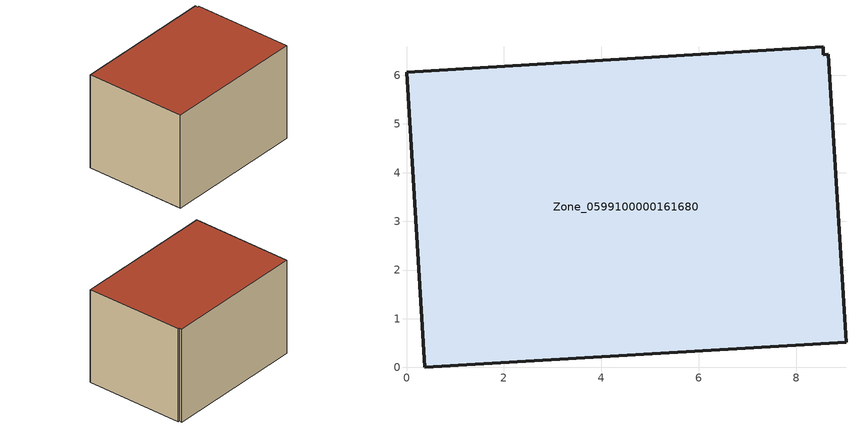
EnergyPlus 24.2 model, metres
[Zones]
Zone_0599100000161680
 floor ground (C_G): 8.66,6.43 9.02,0.52 0.37,0 0,6.06 8.55,6.59 8.56,6.42 z0
 wall outside (C_F): 0.37,0 9.02,0.52 8.66,6.43 8.56,6.42 8.55,6.59 0,6.06 0.37,0 z0:5.73
 roof outside (C_R): 9.02,0.52 8.66,6.43 8.56,6.42 8.55,6.59 0,6.06 0.37,0 z5.73
[BUILDING]
Pand.0599100000161680: North Axis=0; Terrain=City; Loads Convergence Tolerance Value=0.04; Temperature Convergence Tolerance Value=0.4; Solar Distribution=FullExterior; Maximum Number of Warmup Days=25; Minimum Number of Warmup Days=1
[Site:Location]
Rotterdam.The.Hague.AP_ZH_NLD Design_Conditions: Latitude=51.96; Longitude=4.45; Time Zone=1; Elevation=-4.5
[SITE:GROUNDTEMPERATURE:BUILDINGSURFACE]
18, 18, 18, 18, 18, 18, 18, 18, 18, 18, 18, 18
[MATERIAL] Thermal Absorptance=0.9; Solar Absorptance=0.7; Visible Absorptance=0.7
Name | Roughness | Thickness | Conductivity | Density | Specific Heat
G.TI.1946-1964 | MediumSmooth | 0.15 | 1 | 540 | 1210
F.TI.1946-1964 | Rough | 0.3 | 0.857143 | 1920 | 840
R.TI.1946-1964 | MediumRough | 0.2 | 0.277778 | 1500 | 1000
[CONSTRUCTION]
C_G: G.TI.1946-1964
C_F: F.TI.1946-1964
C_R: R.TI.1946-1964
[ZONE]
Zone_0599100000161680: Type=1; Multiplier=1; Ceiling Height=Autocalculate; Volume=Autocalculate; Floor Area=autocalculate; Part of Total Floor Area=Yes
[ZONEINFILTRATION:DESIGNFLOWRATE]
Infil_Zone_0599100000161680: Zone or ZoneList or Space or SpaceList=Zone_0599100000161680; Schedule=AlwaysOn; Design Flow Rate Calculation Method=Flow/Area; Flow Rate per Floor Area=0.003; Constant Term Coefficient=1; Temperature Term Coefficient=0; Velocity Term Coefficient=0; Velocity Squared Term Coefficient=0
[HVACTEMPLATE:ZONE:IDEALLOADSAIRSYSTEM]
Zone_0599100000161680: Maximum Heating Supply Air Temperature=50; Minimum Cooling Supply Air Temperature=13; Maximum Heating Supply Air Humidity Ratio=0.0156; Minimum Cooling Supply Air Humidity Ratio=0.0077; Heating Limit=NoLimit; Cooling Limit=NoLimit; Dehumidification Control Type=ConstantSensibleHeatRatio; Cooling Sensible Heat Ratio=0.7; Dehumidification Setpoint=60; Humidification Control Type=None; Humidification Setpoint=30; Outdoor Air Method=None; Outdoor Air Flow Rate per Person=0.00944; Outdoor Air Flow Rate per Zone Floor Area=0; Outdoor Air Flow Rate per Zone=0; Demand Controlled Ventilation Type=None; Outdoor Air Economizer Type=NoEconomizer; Heat Recovery Type=None; Sensible Heat Recovery Effectiveness=0.7; Latent Heat Recovery Effectiveness=0.65
[ZONECONTROL:THERMOSTAT]
ThermostatControl_Zone_0599100000161680: Zone or ZoneList=Zone_0599100000161680; Control Type Schedule=DualSetpointControlType; Control 1=Thermostat_Zone_0599100000161680; Temperature Difference Between Cutout And Setpoint=0
[THERMOSTATSETPOINT:DUALSETPOINT]
Thermostat_Zone_0599100000161680: Heating Setpoint Temperature Schedule=HeatingSetpoint_Zone_0599100000161680; Cooling Setpoint Temperature Schedule=CoolingSetpoint_Zone_0599100000161680
[SCHEDULE:COMPACT]
HeatingSetpoint_Zone_0599100000161680: Through: 12/31, For: AllDays, Until: 24:00, 21
CoolingSetpoint_Zone_0599100000161680: Through: 12/31, For: AllDays, Until: 24:00, 24
DualSetpointControlType: Through: 12/31, For: AllDays, Until: 24:00, 4
AlwaysOn: Through: 12/31, For: AllDays, Until: 24:00, 1
